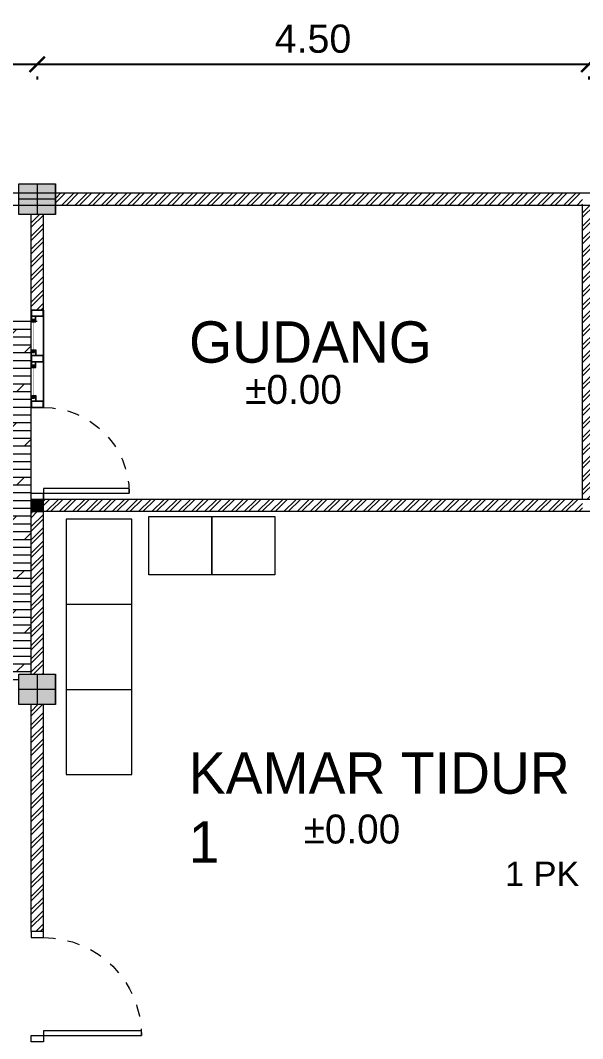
# Model space of a CAD drawing. Header units: millimetres. Extents: x -667 to -468, y -723 to -475.
# Drawn here: x -496.97 to -492.39, y -671.65 to -663.34 of the extents above; entities that cross this region are included whole.
import ezdxf

# ---------------------------------------------------------------- set-up
doc = ezdxf.new("R2010")
doc.units = ezdxf.units.MM
doc.linetypes.add('HIDDEN', pattern=[0.375, 0.25, -0.125])
doc.layers.get('0').update_dxf_attribs({"lineweight": 9})
doc.layers.get('Defpoints').update_dxf_attribs({"lineweight": 0})
for name, color, linetype, lineweight in [('BLOCK', 231, 'Continuous', 5), ('COLUMN', 11, 'Continuous', 9), ('dinding', 36, 'Continuous', 9), ('DOOR', 6, 'Continuous', 5), ('Furniture', 172, 'Continuous', 0), ('HIDDEN', 9, 'HIDDEN', 5), ('NOTASI', 250, 'Continuous', 5), ('pintu', 6, 'Continuous', 5), ('TEXT', 26, 'Continuous', 5)]:
    doc.layers.add(name, color=color, linetype=linetype, lineweight=lineweight)
doc.styles.get("Standard").update_dxf_attribs({"font": 'arial.ttf'})
doc.dimstyles.new('Copy of 1-100', dxfattribs={"dimtxt": 0.23, "dimasz": 0.125, "dimexe": 0.125, "dimexo": 0.1, "dimgap": 0.09, "dimtad": 1, "dimtoh": 1, "dimzin": 0, "dimdsep": 46, "dimtxsty": 'Standard', "dimblk": 'ARCHTICK', "dimcen": 0.09, "dimdle": 0.125, "dimclrt": 2, "dimadec": 0, "dimazin": 0, "dimtfac": 1, "dimtofl": 0, "dimtmove": 0, "dimatfit": 3, "dimldrblk": 'ARCHTICK', "dimfxl": 1, "dimtolj": 1, "dimtzin": 0, "dimarcsym": 0})
pattern_1 = [(45, (150.81226, -159.11501), (-0.053881537, 0.053881537), []), (45, (150.84818, -159.11501), (-0.053881537, 0.053881537), [])]

# ---------------------------------------------------------------- blocks, each defined once
blk = doc.blocks.new('FFFF')
at = {"layer": 'NOTASI', "ltscale": 0.01}
h = blk.add_hatch(color=256, dxfattribs=at)
h.paths.add_polyline_path([(-508.3704, -250.991), (-508.4954, -250.991), (-508.4954, -251.141), (-508.3704, -251.141)])
h.paths.add_polyline_path([(-508.3704, -251.141), (-508.4954, -251.141), (-508.4954, -251.291), (-508.3704, -251.291)])
h.paths.add_polyline_path([(-508.4954, -251.141), (-508.6204, -251.141), (-508.6204, -251.291), (-508.4954, -251.291)])
h.paths.add_polyline_path([(-508.4954, -250.991), (-508.6204, -250.991), (-508.6204, -251.141), (-508.4954, -251.141)])
at = {"ltscale": 0.01}
for p, q in [((-508.3704, -250.991), (-508.6204, -250.991)), ((-508.4954, -250.991), (-508.4954, -251.291)), ((-508.6204, -251.141), (-508.3704, -251.141))]:
    blk.add_line(p, q, dxfattribs=at)
blk.add_lwpolyline([(-508.6204, -250.991), (-508.3704, -250.991), (-508.3704, -251.291), (-508.6204, -251.291)], close=True, dxfattribs=at)
blk = doc.blocks.new('32')
at = {"layer": 'NOTASI'}
h = blk.add_hatch(color=256, dxfattribs=at)
h.paths.add_polyline_path([(2106.8221, 191.4695), (2106.7721, 191.4695), (2106.7721, 191.4195), (2106.8221, 191.4195)])
h.paths.add_polyline_path([(2106.8721, 191.4695), (2106.8221, 191.4695), (2106.8221, 191.4195), (2106.8721, 191.4195)])
h.paths.add_polyline_path([(2106.8721, 191.4195), (2106.8221, 191.4195), (2106.8221, 191.3695), (2106.8721, 191.3695)])
h.paths.add_polyline_path([(2106.8221, 191.4195), (2106.7721, 191.4195), (2106.7721, 191.3695), (2106.8221, 191.3695)])
at = {"layer": 'BLOCK'}
for p, q in [((2106.8221, 191.4695), (2106.8221, 191.3695)), ((2106.7721, 191.4195), (2106.8721, 191.4195))]:
    blk.add_line(p, q, dxfattribs=at)
blk.add_lwpolyline([(2106.8721, 191.4695), (2106.7721, 191.4695), (2106.7721, 191.3695), (2106.8721, 191.3695)], close=True, dxfattribs=at)
blk = doc.blocks.new('*U583')
for points in [[(81023.4, 24533.4), (81023.4, 25333.4), (81063.4, 25333.4), (81063.4, 24533.4)], [(81023.4, 24533.4), (80973.4, 24533.4), (80973.4, 24433.4), (81023.4, 24433.4)], [(81873.4, 24433.4), (81823.4, 24433.4), (81823.4, 24533.4), (81873.4, 24533.4)]]:
    blk.add_lwpolyline(points, close=True)
at = {"layer": 'HIDDEN'}
blk.add_arc((81023.4, 24533.4), 800, 0, 90, dxfattribs=at)
blk = doc.blocks.new('_ArchTick')
at = {"color": 0, "linetype": 'ByBlock', "const_width": 0.15}
blk.add_lwpolyline([(-0.5, -0.5), (0.5, 0.5)], dxfattribs=at)
blk = doc.blocks.new('*D1160')
at = {"layer": 'Defpoints', "color": 0}
for p in [(-496.836, -663.7031), (-492.336, -663.7031), (-492.336, -663.7031)]:
    blk.add_point(p, dxfattribs=at)
at = {"layer": 'NOTASI', "color": 0, "lineweight": -2}
for p, q in [((-496.961, -663.7031), (-492.211, -663.7031)), ((-496.836, -663.8031), (-496.836, -663.8281)), ((-492.336, -663.8031), (-492.336, -663.8281))]:
    blk.add_line(p, q, dxfattribs=at)
at = {"layer": 'NOTASI', "color": 0, "lineweight": -2, "xscale": 0.125, "yscale": 0.125, "zscale": 0.125, "rotation": 180}
blk.add_blockref('_ArchTick', (-496.836, -663.7031), dxfattribs=at)
at = {"layer": 'NOTASI', "color": 0, "lineweight": -2, "xscale": 0.125, "yscale": 0.125, "zscale": 0.125}
blk.add_blockref('_ArchTick', (-492.336, -663.7031), dxfattribs=at)
at = {"layer": 'NOTASI', "color": 2, "insert": (-494.586, -663.4957), "char_height": 0.23, "attachment_point": 5}
blk.add_mtext('\\A1;4.50', dxfattribs=at)
blk = doc.blocks.new('*D1161')
at = {"layer": 'Defpoints', "color": 0}
for p in [(-492.336, -663.7031), (-491.336, -663.7031), (-491.336, -663.7031)]:
    blk.add_point(p, dxfattribs=at)
at = {"layer": 'NOTASI', "color": 0, "lineweight": -2}
for p, q in [((-492.461, -663.7031), (-491.211, -663.7031)), ((-492.336, -663.8031), (-492.336, -663.8281)), ((-491.336, -663.8031), (-491.336, -663.8281))]:
    blk.add_line(p, q, dxfattribs=at)
at = {"layer": 'NOTASI', "color": 0, "lineweight": -2, "xscale": 0.125, "yscale": 0.125, "zscale": 0.125, "rotation": 180}
blk.add_blockref('_ArchTick', (-492.336, -663.7031), dxfattribs=at)
at = {"layer": 'NOTASI', "color": 0, "lineweight": -2, "xscale": 0.125, "yscale": 0.125, "zscale": 0.125}
blk.add_blockref('_ArchTick', (-491.336, -663.7031), dxfattribs=at)
at = {"layer": 'NOTASI', "color": 2, "insert": (-491.836, -663.4957), "char_height": 0.23, "attachment_point": 5}
blk.add_mtext('\\A1;1.00', dxfattribs=at)
blk = doc.blocks.new('*D1181')
at = {"layer": 'Defpoints', "color": 0}
for p in [(-497.836, -663.7031), (-496.836, -663.7031), (-496.836, -663.7031)]:
    blk.add_point(p, dxfattribs=at)
at = {"layer": 'NOTASI', "color": 0, "lineweight": -2}
for p, q in [((-497.961, -663.7031), (-496.711, -663.7031)), ((-497.836, -663.8031), (-497.836, -663.8281)), ((-496.836, -663.8031), (-496.836, -663.8281))]:
    blk.add_line(p, q, dxfattribs=at)
at = {"layer": 'NOTASI', "color": 0, "lineweight": -2, "xscale": 0.125, "yscale": 0.125, "zscale": 0.125, "rotation": 180}
blk.add_blockref('_ArchTick', (-497.836, -663.7031), dxfattribs=at)
at = {"layer": 'NOTASI', "color": 0, "lineweight": -2, "xscale": 0.125, "yscale": 0.125, "zscale": 0.125}
blk.add_blockref('_ArchTick', (-496.836, -663.7031), dxfattribs=at)
at = {"layer": 'NOTASI', "color": 2, "insert": (-497.336, -663.4957), "char_height": 0.23, "attachment_point": 5}
blk.add_mtext('\\A1;1.00', dxfattribs=at)
blk = doc.blocks.new('*U566')
for points in [[(81073.4, 24533.4), (81123.4, 24533.4), (81123.4, 24433.4), (81073.4, 24433.4)], [(81823.4, 24433.4), (81873.4, 24433.4), (81873.4, 24533.4), (81823.4, 24533.4)], [(81823.4, 24433.4), (81823.4, 23733.4), (81783.4, 23733.4), (81783.4, 24433.4)]]:
    blk.add_lwpolyline(points, close=True)
at = {"layer": 'HIDDEN'}
blk.add_arc((81823.4, 24433.4), 700, 180, 270, dxfattribs=at)
blk = doc.blocks.new('VFDEE')
h = blk.add_hatch()
h.set_pattern_fill('ANSI31', color=30, scale=0.02, angle=-270, style=0)
h.set_pattern_definition([(315, (-2705.9091993, 688.0876273), (0.0017677669529, 0.0017677669529), [])])
h.paths.add_polyline_path([(-647.0888, -506.6865), (-647.0888, -506.6885, -0.354282), (-647.0858, -506.6905), (-647.0858, -506.6705), (-647.0938, -506.6705), (-647.0938, -506.6865)])
h.paths.add_polyline_path([(-647.0778, -506.6705), (-647.0858, -506.6705), (-647.0858, -506.6905, -0.354282), (-647.0828, -506.6885), (-647.0828, -506.6865), (-647.0778, -506.6865)])
h = blk.add_hatch()
h.set_pattern_fill('ANSI31', color=30, scale=0.02, angle=-270, style=0)
h.set_pattern_definition([(45, (-2705.9091993, -1701.696171), (0.0017677669529, -0.0017677669529), [])])
h.paths.add_polyline_path([(-647.0888, -506.922), (-647.0888, -506.92, 0.354282), (-647.0858, -506.918), (-647.0858, -506.938), (-647.0938, -506.938), (-647.0938, -506.922)])
h.paths.add_polyline_path([(-647.0778, -506.938), (-647.0858, -506.938), (-647.0858, -506.918, 0.354282), (-647.0828, -506.92), (-647.0828, -506.922), (-647.0778, -506.922)])
h = blk.add_hatch()
h.set_pattern_fill('ANSI31', color=30, scale=0.02, angle=-270, style=0)
h.set_pattern_definition([(315, (-2705.9091993, 687.7150938), (0.0017677669529, 0.0017677669529), [])])
h.paths.add_polyline_path([(-647.0888, -507.059), (-647.0888, -507.061, -0.354282), (-647.0858, -507.063), (-647.0858, -507.043), (-647.0938, -507.043), (-647.0938, -507.059)])
h.paths.add_polyline_path([(-647.0778, -507.043), (-647.0858, -507.043), (-647.0858, -507.063, -0.354282), (-647.0828, -507.061), (-647.0828, -507.059), (-647.0778, -507.059)])
h = blk.add_hatch()
h.set_pattern_fill('ANSI31', color=30, scale=0.02, angle=-270, style=0)
h.set_pattern_definition([(45, (-2705.9091993, -1702.0687045), (0.0017677669529, -0.0017677669529), [])])
h.paths.add_polyline_path([(-647.0888, -507.2946), (-647.0888, -507.2926, 0.354282), (-647.0858, -507.2906), (-647.0858, -507.3106), (-647.0938, -507.3106), (-647.0938, -507.2946)])
h.paths.add_polyline_path([(-647.0778, -507.3106), (-647.0858, -507.3106), (-647.0858, -507.2906, 0.354282), (-647.0828, -507.2926), (-647.0828, -507.2946), (-647.0778, -507.2946)])
for points in [[(-647.0045, -506.643), (-647.0045, -506.593), (-647.1045, -506.593), (-647.1045, -506.643)], [(-647.0045, -506.593), (-647.0045, -507.3881), (-647.1045, -507.3881), (-647.1045, -506.593)], [(-647.0065, -506.641), (-647.0065, -506.595), (-647.1025, -506.595), (-647.1025, -506.641)], [(-647.0758, -506.6685), (-647.0758, -506.6885), (-647.069, -506.6885), (-647.069, -506.645), (-647.1025, -506.645), (-647.1025, -506.6885), (-647.0958, -506.6885), (-647.0958, -506.6685)], [(-647.0045, -507.0155), (-647.0045, -506.9655), (-647.1045, -506.9655), (-647.1045, -507.0155)], [(-647.0758, -506.94), (-647.0758, -506.92), (-647.069, -506.92), (-647.069, -506.9635), (-647.1025, -506.9635), (-647.1025, -506.92), (-647.0958, -506.92), (-647.0958, -506.94)], [(-647.0065, -507.0135), (-647.0065, -506.9675), (-647.1025, -506.9675), (-647.1025, -507.0135)], [(-647.0758, -507.041), (-647.0758, -507.061), (-647.069, -507.061), (-647.069, -507.0175), (-647.1025, -507.0175), (-647.1025, -507.061), (-647.0958, -507.061), (-647.0958, -507.041)], [(-647.0758, -507.3126), (-647.0758, -507.2926), (-647.069, -507.2926), (-647.069, -507.3361), (-647.1025, -507.3361), (-647.1025, -507.2926), (-647.0958, -507.2926), (-647.0958, -507.3126)], [(-647.0045, -507.3881), (-647.0045, -507.3381), (-647.1045, -507.3381), (-647.1045, -507.3881)], [(-647.0065, -507.3861), (-647.0065, -507.3401), (-647.1025, -507.3401), (-647.1025, -507.3861)]]:
    blk.add_lwpolyline(points, close=True)
for points in [[(-647.0798, -506.6885), (-647.0778, -506.6885), (-647.0828, -506.6885), (-647.0778, -506.6885), (-647.0778, -506.6905), (-647.067, -506.6905), (-647.067, -506.643), (-647.1045, -506.643), (-647.1045, -506.6905), (-647.0938, -506.6905), (-647.0938, -506.6885), (-647.0888, -506.6885), (-647.0938, -506.6885)], [(-647.0888, -506.6885), (-647.0888, -506.6865), (-647.0938, -506.6865), (-647.0938, -506.6705), (-647.0778, -506.6705), (-647.0778, -506.6865), (-647.0828, -506.6865), (-647.0828, -506.6885)], [(-647.0798, -506.92), (-647.0778, -506.92), (-647.0828, -506.92), (-647.0778, -506.92), (-647.0778, -506.918), (-647.067, -506.918), (-647.067, -506.9655), (-647.1045, -506.9655), (-647.1045, -506.918), (-647.0938, -506.918), (-647.0938, -506.92), (-647.0888, -506.92), (-647.0938, -506.92)], [(-647.0888, -506.92), (-647.0888, -506.922), (-647.0938, -506.922), (-647.0938, -506.938), (-647.0778, -506.938), (-647.0778, -506.922), (-647.0828, -506.922), (-647.0828, -506.92)], [(-647.0798, -507.061), (-647.0778, -507.061), (-647.0828, -507.061), (-647.0778, -507.061), (-647.0778, -507.063), (-647.067, -507.063), (-647.067, -507.0155), (-647.1045, -507.0155), (-647.1045, -507.063), (-647.0938, -507.063), (-647.0938, -507.061), (-647.0888, -507.061), (-647.0938, -507.061)], [(-647.0888, -507.061), (-647.0888, -507.059), (-647.0938, -507.059), (-647.0938, -507.043), (-647.0778, -507.043), (-647.0778, -507.059), (-647.0828, -507.059), (-647.0828, -507.061)], [(-647.0798, -507.2926), (-647.0778, -507.2926), (-647.0828, -507.2926), (-647.0778, -507.2926), (-647.0778, -507.2906), (-647.067, -507.2906), (-647.067, -507.3381), (-647.1045, -507.3381), (-647.1045, -507.2906), (-647.0938, -507.2906), (-647.0938, -507.2926), (-647.0888, -507.2926), (-647.0938, -507.2926)], [(-647.0888, -507.2926), (-647.0888, -507.2946), (-647.0938, -507.2946), (-647.0938, -507.3106), (-647.0778, -507.3106), (-647.0778, -507.2946), (-647.0828, -507.2946), (-647.0828, -507.2926)]]:
    blk.add_lwpolyline(points)
at = {"color": 20, "const_width": 0.002}
for points in [[(-647.0858, -506.922), (-647.0858, -506.6865)], [(-647.0858, -507.2946), (-647.0858, -507.059)]]:
    blk.add_lwpolyline(points, dxfattribs=at)
for centre, start, end in [((-647.0885, -506.6914), 17.29325, 95.32663), ((-647.083, -506.6914), 84.67337, 162.70675), ((-647.0885, -506.9172), 264.67337, 342.70675), ((-647.083, -506.9172), 197.29325, 275.32663), ((-647.0885, -507.0639), 17.29325, 95.32663), ((-647.083, -507.0639), 84.67337, 162.70675), ((-647.0885, -507.2897), 264.67337, 342.70675), ((-647.083, -507.2897), 197.29325, 275.32663)]:
    blk.add_arc(centre, 0.00286, start, end)

msp = doc.modelspace()

# ---------------------------------------------------------------- hatches: boundary and pattern name
at = {"layer": 'NOTASI'}
h = msp.add_hatch(dxfattribs=at)
h.set_pattern_fill('ANSI32', color=256, scale=0.008, style=0)
h.set_pattern_definition(pattern_1)
h.paths.add_polyline_path([(-492.386, -664.7531), (-496.686, -664.7531), (-496.686, -664.8531), (-492.386, -664.8531)])
h.paths.add_polyline_path([(-491.486, -664.7531), (-492.286, -664.7531), (-492.286, -664.8531), (-491.486, -664.8531)])
h.paths.add_polyline_path([(-490.386, -664.7531), (-491.186, -664.7531), (-491.186, -664.8531), (-490.386, -664.8531)])
h.paths.add_polyline_path([(-490.286, -664.8531), (-490.386, -664.8531), (-490.386, -667.7531), (-490.286, -667.7531)])
h.paths.add_polyline_path([(-492.286, -664.8531), (-492.386, -664.8531), (-492.386, -667.2531), (-492.286, -667.2531)])
h.paths.add_polyline_path([(-492.386, -667.2531), (-496.786, -667.2531), (-496.786, -667.3531), (-492.386, -667.3531)])
h.paths.add_polyline_path([(-496.786, -664.9281), (-496.886, -664.9281), (-496.886, -665.708), (-496.786, -665.708)])
h.paths.add_polyline_path([(-496.786, -667.3531), (-496.886, -667.3531), (-496.886, -668.6781), (-496.786, -668.6781)])
h = msp.add_hatch(dxfattribs=at)
h.set_pattern_fill('DOLMIT', color=256, scale=0.01, style=0)
h.set_pattern_definition([(0, (353.387845, -395.86278), (0, 0.0635), []), (45, (353.38784, -395.86278), (-0.126999913, 0.126999913), [0.0898026, -0.179605])])
h.paths.add_polyline_path([(-496.8844, -665.8031), (-497.836, -665.8031), (-497.836, -667.8031), (-507.336, -667.8031), (-507.336, -668.7531), (-502.986, -668.7531), (-502.986, -668.6781), (-502.686, -668.6781), (-502.686, -668.7531), (-501.336, -668.7531), (-501.3119, -668.7466), (-501.3101, -668.7531), (-500.8995, -668.7531), (-500.8978, -668.7466), (-500.8736, -668.7531), (-500.8495, -668.7466), (-500.8477, -668.7531), (-500.4371, -668.7531), (-500.4354, -668.7466), (-500.4112, -668.7531), (-497.9608, -668.7531), (-497.9367, -668.7466), (-497.935, -668.7531), (-497.5243, -668.7531), (-497.5226, -668.7466), (-497.4984, -668.7531), (-497.4743, -668.7466), (-497.4726, -668.7531), (-497.0619, -668.7531), (-497.0602, -668.7466), (-497.036, -668.7531), (-496.986, -668.7531), (-496.986, -668.6781), (-496.886, -668.6781), (-496.886, -665.9281)])
h = msp.add_hatch(dxfattribs=at)
h.set_pattern_fill('ANSI32', color=256, scale=0.008, style=0)
h.set_pattern_definition(pattern_1)
h.paths.add_polyline_path([(-496.786, -668.9281), (-496.886, -668.9281), (-496.886, -670.7781), (-496.786, -670.7781)])
h.paths.add_polyline_path([(-492.886, -671.7531), (-496.686, -671.7531), (-496.686, -671.8531), (-492.886, -671.8531)])
h.paths.add_polyline_path([(-491.511, -671.8031, -0.072565), (-491.5037, -671.7531), (-492.786, -671.7531), (-492.786, -671.8531), (-491.5037, -671.8531, -0.072565)])
h.paths.add_polyline_path([(-491.286, -670.8531), (-491.386, -670.8531), (-491.386, -671.6354, -0.145898), (-491.286, -671.6354)])
h.paths.add_polyline_path([(-491.286, -668.9708, -0.145898), (-491.386, -668.9708), (-491.386, -669.7531), (-491.286, -669.7531)])

# ---------------------------------------------------------------- linework, layer by layer
at = {"layer": 'dinding'}
for p, q in [((-508.386, -664.7531), (-490.286, -664.7531)), ((-508.286, -664.8531), (-490.386, -664.8531)), ((-492.386, -667.2531), (-492.386, -664.8531)), ((-496.886, -668.6781), (-496.886, -664.9281)), ((-496.786, -666.4531), (-496.786, -664.9281)), ((-496.836, -665.8031), (-497.836, -665.8031)), ((-496.786, -668.6781), (-496.786, -667.2031)), ((-492.196, -667.2531), (-496.786, -667.2531)), ((-491.386, -667.3531), (-496.786, -667.3531)), ((-496.886, -670.7781), (-496.886, -668.9281)), ((-496.786, -670.7781), (-496.786, -668.9281))]:
    msp.add_line(p, q, dxfattribs=at)
at = {"layer": 'Furniture', "ltscale": 0.6}
for points in [[(-495.9264, -667.3919), (-495.4113, -667.3919), (-495.4113, -667.8698), (-495.9264, -667.8698)], [(-495.4113, -667.3919), (-494.8962, -667.3919), (-494.8962, -667.8698), (-495.4113, -667.8698)]]:
    msp.add_lwpolyline(points, close=True, dxfattribs=at)
at = {"layer": 'Furniture', "ltscale": 0.01}
for points in [[(-496.0634, -667.4152), (-496.5987, -667.4152), (-496.5987, -668.804), (-496.0634, -668.804)], [(-496.0634, -668.1096), (-496.5987, -668.1096), (-496.5987, -669.4985), (-496.0634, -669.4985)]]:
    msp.add_lwpolyline(points, close=True, dxfattribs=at)

# ---------------------------------------------------------------- block references
at = {"layer": 'COLUMN', "rotation": 270}
for name, p in [('FFFF', (-245.695, -1173.2985)), ('32', (-688.2555, 1439.519)), ('FFFF', (-245.695, -1177.2985))]:
    msp.add_blockref(name, p, dxfattribs=at)
at = {"layer": 'DOOR', "xscale": -0.0009999999999763531, "yscale": 0.0009999999999763531, "zscale": 0.0009999999999763531}
for name, p, rotation in [('*U566', (-472.3526, -585.3797), 90), ('*U583', (-521.3194, -752.6515), 270)]:
    msp.add_blockref(name, p, dxfattribs=dict(at, rotation=rotation))
at = {"layer": 'pintu'}
msp.add_blockref('VFDEE', (150.2185, -159.115), dxfattribs=at)

# ---------------------------------------------------------------- texts
at = {"color": 1, "linetype": 'ByBlock', "true_color": 0xff1a1a, "insert": (-493.3955, -670.2086), "char_height": 0.2, "attachment_point": 1}
msp.add_mtext_dynamic_manual_height_columns('\\pi0.37693;{\\C256;1 PK}', width=1.328621, gutter_width=12.5, heights=[0], dxfattribs=at)
at = {"layer": 'TEXT', "char_height": 0.3375, "width": 3.165478, "attachment_point": 1}
for s, insert in [('{\\fAvantGarde Bk BT|b0|i0|c0|p34;GUDANG}', (-495.597, -665.8005)), ('{\\fAvantGarde Bk BT|b0|i0|c0|p34;KAMAR TIDUR 1}', (-495.5997, -669.3173))]:
    msp.add_mtext(s, dxfattribs=dict(at, insert=insert))
at = {"layer": 'TEXT', "lineweight": 9, "char_height": 0.236139, "attachment_point": 5}
for insert in [(-494.7446, -666.3575), (-494.2683, -669.9445)]:
    msp.add_mtext('{\\fIrisUPC|b0|i0|c0|p34;%%P0.00}', dxfattribs=dict(at, insert=insert))

# ---------------------------------------------------------------- dimensions: what is measured, and where the dimension line sits
at = {"layer": 'NOTASI'}
for base, p1, p2, picture, middle in [((-496.836, -663.7031), (-497.836, -663.7031), (-496.836, -663.7031), '*D1181', (-497.336, -663.4957)), ((-492.336, -663.7031), (-496.836, -663.7031), (-492.336, -663.7031), '*D1160', (-494.586, -663.4957)), ((-491.336, -663.7031), (-492.336, -663.7031), (-491.336, -663.7031), '*D1161', (-491.836, -663.4957))]:
    dim = msp.add_linear_dim(base=base, p1=p1, p2=p2, dimstyle='Copy of 1-100', dxfattribs=at)
    dim.commit()
    dim.dimension.update_dxf_attribs({"geometry": picture, "text_midpoint": middle})

doc.saveas('drawing.dxf')
